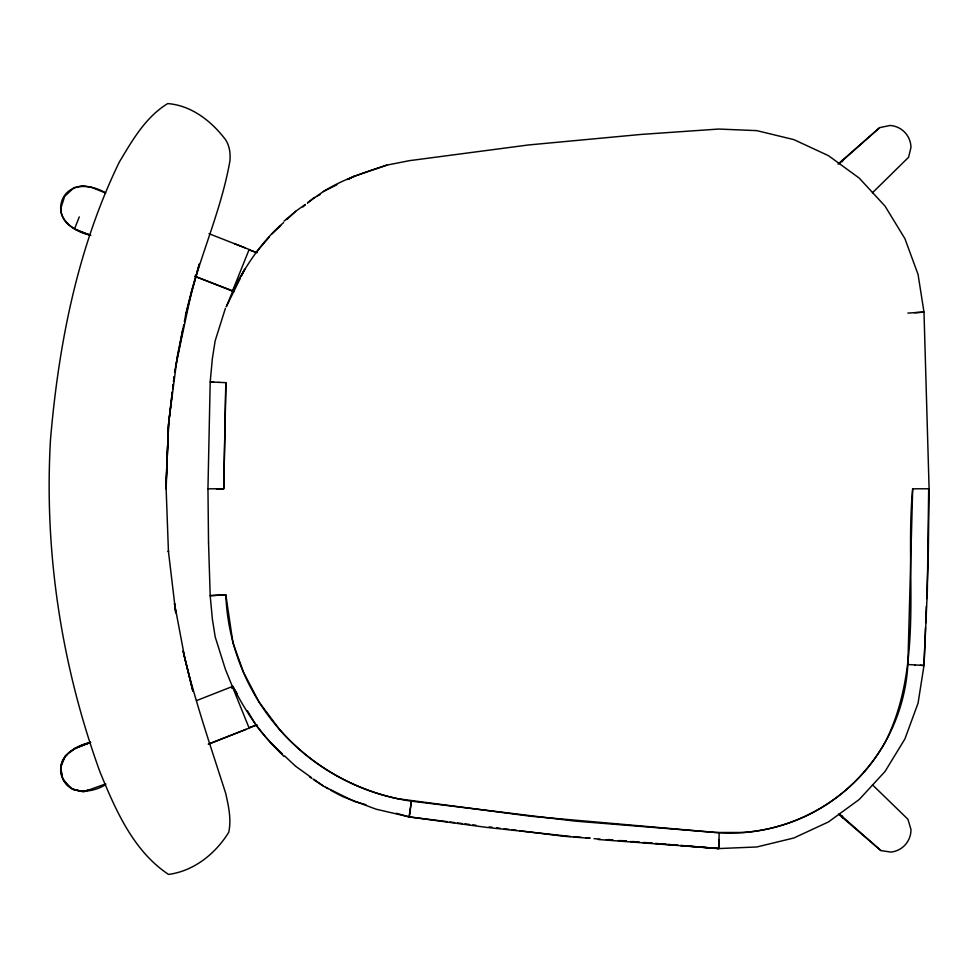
<?xml version="1.0" encoding="UTF-8"?>
<svg xmlns="http://www.w3.org/2000/svg" width="978" height="978" viewBox="0 0 978 978"><rect width="100%" height="100%" fill="white"/><g stroke="black" fill="none" stroke-linecap="round" stroke-linejoin="round"><path stroke-width="1.47" d="M386.848 165.135L409.354 160.673L528.364 144.976L640.993 134.438L718.72 129.047L756.813 130.636L793.879 139.622L828.488 155.685L859.222 178.106L885.041 206.126L904.907 238.656L918.061 274.439L923.99 312.129L929.1 488.78L928.22 559.184L926.655 598.67M928.684 488.804L927.34 590.651L923.99 665.505L918.073 703.121L904.907 738.952L885.041 771.471L859.271 799.454L828.427 821.96L793.855 837.987L756.813 846.972L718.696 848.562L598.328 839.515M218.717 382.349L225.82 382.655L223.73 488.792L208.118 488.804M225.93 382.679L223.73 488.792L216.566 488.804M929.1 488.78L912.682 488.804C904.784 572.35 924.344 663.133 885.689 741.287A179.06 179.023 -81.5 0 1 827.975 803.561A178.595 178.546 -81.6 0 1 744.05 832.474L715.334 832.486L531.237 816.312L397.948 798.757A217.03 217.006 -79.7 0 1 279.476 729.417L259.023 701.984A217.299 217.275 -81 0 0 411.408 801.178L575.223 821.129L719.209 832.73A178.461 178.424 -83.7 0 0 907.865 664.514L914.98 664.93M907.877 664.527L912.682 488.804M167.617 445.259L165.881 488.804L168.742 422.3L172.287 392.068M167.739 442.252L168.619 423.45M718.854 839.442L718.696 848.562L680.7 845.542M920.127 665.248L923.99 665.505L925.506 627.534M925.689 622.974L926.349 606.262M719.209 832.73L718.696 848.562L680.908 845.469M172.348 391.665L168.399 425.736L166.138 488.804L168.448 551.934L168.375 550.883L175.771 612.961L174.487 603.487L184.94 658.915L192.874 691.153L183.069 650.883L184.94 658.915C196.223 704.404 211.395 748.659 225.661 793.244C228.571 806.043 231.493 819.136 228.766 832.229C215.6 853.635 194.011 871.043 168.534 874.418C133.118 850.921 115.306 809.429 99.768 771.397C61.467 665.407 43.9 551.739 50.526 439.146C58.668 344.146 77.396 248.314 119.316 162.067C132.299 140.416 145.563 117.042 167.727 103.582C191.456 105.392 211.59 121.223 225.551 139.695C229.671 146.015 230.576 153.583 229.916 160.954C220.294 215.955 194.83 266.823 184.341 321.664M172.69 388.706L173.204 384.268M173.558 381.298L174.072 376.86M172.629 389.048L173.167 384.513M173.522 381.481L174.047 376.946M168.742 422.3L177.324 356.298L182.862 328.742M175.086 369.476L174.585 372.41L183.766 324.647M175.575 366.554L191.651 291.065L196.456 274.023M185.49 315.686L199.267 264.28M197.25 271.175L199.255 264.084M225.38 308.4L215.148 340.845L212.36 358.596L210.197 381.909L207.959 488.792L208.522 542.277M79.279 216.896L74.536 228.938L90.648 235.295M60.77 767.265L65.318 755.835L67.506 754.185M257.238 252.654L249.035 249.757L232.336 291.444C245.661 266.028 261.578 241.383 283.596 222.617M240.136 278.62L226.248 306.811L232.581 291.542L244.769 269.219L241.456 275.93M269.268 237.055L256.028 252.52L249.035 249.757M272.116 233.742L280.759 225.539M872.474 192.764L908.574 157.287L910.97 147.409A22.347 22.347 0 0 0 890.102 125.465L879.687 127.617L838.012 164.096M286.86 219.549L295.588 211.382L305.246 204.451M839.051 163.717L879.687 127.617M231.81 688.304L233.473 686.886M284.048 221.162L295.588 211.382M302.838 206.994L305.16 205.038M307.483 203.082L313.29 198.204L319.977 194.598M69.695 752.534L75.159 748.414L90.538 742.388M307.667 202.715L314.916 197.519M317.324 195.783C337.96 180.649 362.765 173.045 386.775 165.16L353.425 176.553L348.07 179.439M90.11 742.534C77.213 746.471 60.819 753.072 60.77 769.063C61.064 777.913 66.125 785.86 73.986 789.931L84.524 791.532L105.722 783.867M323.376 191.456L336.86 184.793M347.655 179.475L354.403 176.15M105.673 784.6C91.81 793.378 68.925 795.517 61.981 777.107C55.416 758.366 74.658 745.554 90.648 742.4M208.522 542.24L210.197 595.688L212.36 619.013L215.197 636.923L225.368 669.209L249.035 727.84L256.004 725.077A244.561 244.537 -76.6 0 0 281.175 753.366M196.566 700.59L232.703 686.385M208.754 744.05L249.683 727.925M257.238 724.955L249.035 727.84M74.536 748.659L89.866 742.669M208.277 744.185L246.077 729.343M88.643 789.759L82.996 791.801L76.382 789.869M914.613 312.691L923.99 312.129L907.877 313.082M219.084 382.361L210.246 381.946L213.644 382.117M914.613 664.918L923.99 665.505M589.514 838.305L563.67 836.251L519.758 830.75M594.074 838.659L600.15 839.148M606.226 839.625L612.301 840.114M618.389 840.591L625.981 841.202M630.541 841.557L639.661 842.278M642.705 842.523L651.825 843.244M654.869 843.488L677.656 845.298M570.553 836.471L486.31 827.351L409.207 816.911L375.894 809.136L343.755 797.058A244.561 244.537 -76.6 0 1 330.723 790.212M573.585 836.716L581.14 837.327M585.675 837.706L590.211 838.073M608.353 839.552L612.888 839.919M620.443 840.542L626.495 841.031M632.534 841.52L638.585 842.021M644.624 842.51L652.192 843.134M656.727 843.501L665.786 844.246M668.818 844.491L677.888 845.224M447.068 821.654L409.207 816.911L396.224 813.256M449.917 821.997L454.636 822.596M457.459 822.938L462.215 823.549M464.99 823.879L469.513 824.442M472.814 824.87L475.846 825.249M489.11 826.887L492.13 827.266M496.653 827.828L500.064 828.28M504.183 828.769L509.159 829.417M512.179 829.796L516.726 830.371M839.161 814.698L880.885 850.567L890.897 852.082A22.347 22.347 0 0 0 910.97 829.503L907.926 819.258L872.474 784.845M365.943 804.711L354.403 801.459L323.376 786.153L313.706 779.221M73.729 789.099L71.088 788.329L62.898 779.258M232.898 290.894L194.695 276.236L233.876 291.676M90.661 235.209C74.646 232.055 55.404 219.219 61.993 200.466C68.937 182.079 91.822 184.243 105.673 193.008M89.927 234.952C77.03 231.114 60.77 224.402 60.77 208.473L64.658 196.382L74.022 187.654L82.482 185.734L90.991 187.165L105.013 192.739M208.974 233.681L244.928 247.801M234.268 243.608L249.683 249.683M311.285 777.486L295.588 766.226L284.684 756.006M839.075 813.696L880.885 850.567M237.263 693.879L232.581 686.079C245.515 711.055 261.016 735.444 282.508 753.965M270.515 742.73L284.048 756.459M247.422 710.774L256.004 725.077M61.565 771.764L62.103 774.759M842.486 159.989L842.535 161.712M842.461 816.043L842.51 817.779M328.156 788.745A244.561 244.537 -76.6 0 1 325.613 787.253M323.095 785.725A244.561 244.537 -76.6 0 1 313.204 779.344M311.945 778.488A244.561 244.537 -76.6 0 1 309.451 776.74M409.623 813.769L409.207 816.911L411.408 801.165L409.623 813.769M210.356 595.651L225.82 594.82A217.312 217.287 -81.3 0 0 258.852 701.703L243.595 672.473L232.96 642.888L225.82 594.82L210.356 595.651"/></g></svg>
